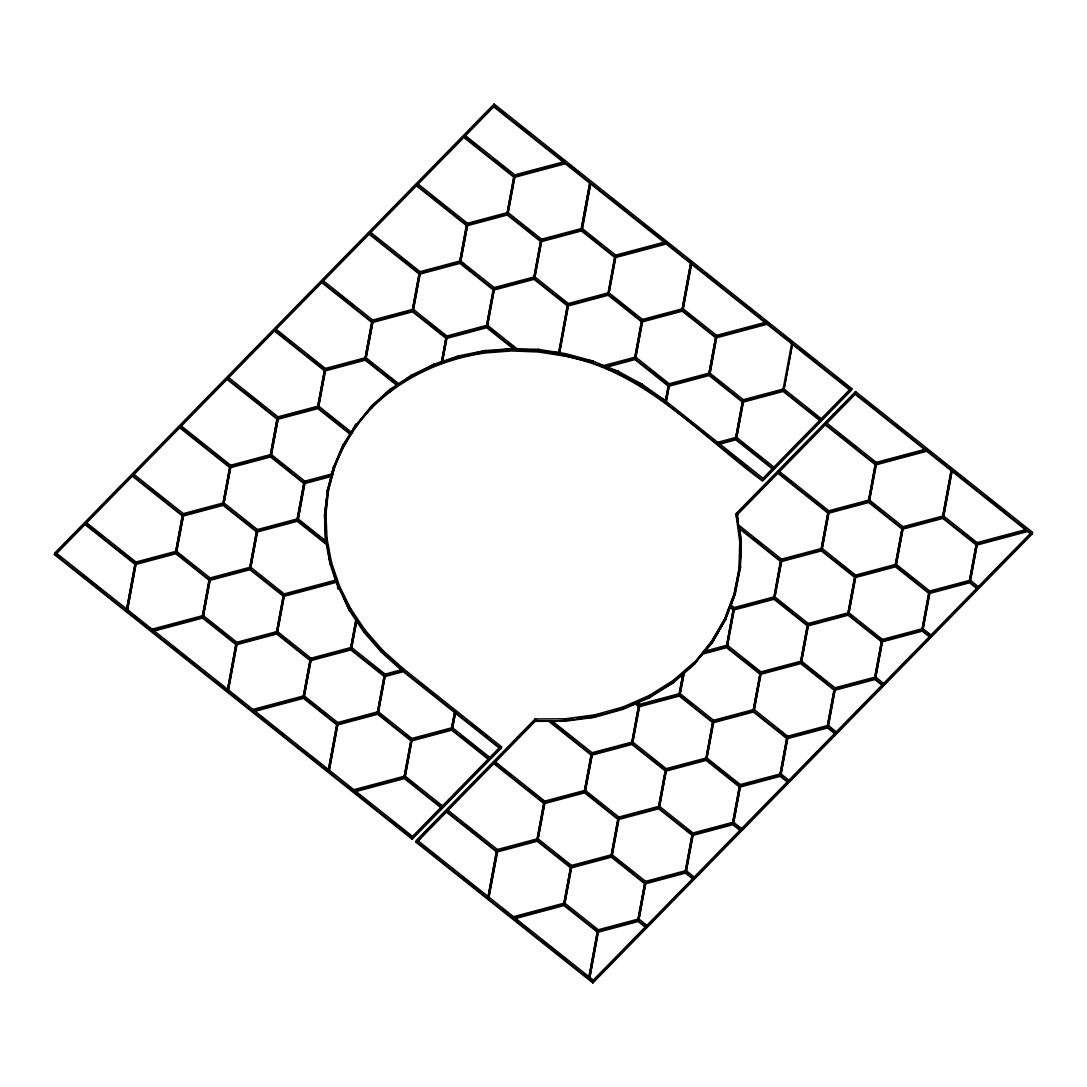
<?xml version="1.0" encoding="UTF-8"?>
<svg xmlns="http://www.w3.org/2000/svg" width="1087" height="1087" viewBox="0 0 1087 1087"><rect width="100%" height="100%" fill="white"/><g stroke="black" fill="none" stroke-linecap="round" stroke-linejoin="round"><path stroke-width="1.5" d="M725.314 620.201L725.858 618.544L711.727 643.49L703.928 652.879L726.279 646.901L733.059 609.793L730.151 607.484L725.831 618.625L711.659 643.558L725.314 620.201L735.315 593.516L740.492 567.156L741.198 540.117L739.364 526.665M325.027 514.069L327.595 490.02L324.497 515.618L325.529 539.994L325.027 514.069L325.787 531.801M734.418 593.257L724.975 618.231L711.428 641.384L693.533 663.912L710.898 643.056L724.431 619.903L734.418 593.257L739.554 567.088L739.867 555.294M740.193 543.527L740.274 540.171M734.798 595.146L739.948 568.936L741.212 540.212L738.834 528.336L780.412 561.408L773.631 598.516L733.643 609.196L730.45 606.668L735.342 593.488L730.994 604.997L734.173 607.538L774.161 596.845L780.942 559.737M740.492 567.156L739.934 568.909L741.212 540.212M327.038 491.786L331.535 474.897L327.051 491.704L327.581 490.047L324.51 515.727L325.04 513.961M733.888 594.915L739.024 568.718L739.744 541.829L736.076 514.844L736.701 512.996L855.551 391.537L1032.65 532.399L1032.12 534.07L592.863 982.961L415.777 842.085L416.307 840.428L535.157 718.969L565.471 718.779L594.997 714.784L623.204 706.917L649.51 695.354L673.301 680.353L694.09 662.228M739.554 567.088L739.024 568.746M371.808 407.951C401.986 377.624 442.531 359.186 484.639 353.044L511.379 350.938L538.486 351.998L565.512 356.21C644.713 371.659 700.436 435.384 762.571 481.12L851.406 390.315L851.936 388.657L494.137 104.039L54.88 552.93L54.35 554.601L412.163 839.218L500.998 748.427L401.905 669.592L382.026 651.752L364.702 631.9L350.272 610.418L338.967 587.687L330.991 564.071L326.44 539.967L325.421 515.781L327.961 491.949L334.524 467.206L343.968 445.235L356.618 424.854L372.325 406.307L371.795 407.978C355.204 425.465 342.242 446.159 333.994 468.837L332.106 476.065L334.524 467.206L333.994 468.864M500.998 748.427L501.528 746.755L402.421 667.921L382.556 650.08L365.246 630.256L350.816 608.788L339.497 586.015L331.521 562.414L326.97 538.296L325.964 514.124L328.491 490.278L327.961 491.949L332.636 474.408M126.364 610.812L134.87 564.275L84.99 524.6L55.654 554.574L126.364 610.812L135.101 564.275M127.206 611.478L135.793 564.466L175.781 553.786L208.989 580.2L202.209 617.307L151.541 630.84L127.206 611.478L136.323 562.808M175.442 552.984L182.222 515.877L132.342 476.201L85.574 523.988L135.454 563.664L175.442 552.984L182.752 514.219M176.366 553.174L183.676 514.409L176.366 553.174L209.574 579.602L249.562 568.909L256.573 531.76M222.794 504.585L229.574 467.478L179.695 427.816L132.927 475.603L182.806 515.279L222.794 504.585L229.805 467.437M202.209 617.307L209.22 580.145M203.133 617.498L209.913 580.39L249.901 569.71L283.109 596.124L276.329 633.232L236.341 643.925L203.133 617.498L210.144 580.349M223.718 504.789L230.498 467.682L270.486 456.988L303.694 483.416L296.914 520.524L256.926 531.203L223.718 504.789L230.729 467.627M227.265 691.074L235.757 644.523L202.549 618.109L152.384 631.506L227.265 691.074L235.988 644.523M249.562 568.909L256.342 531.801L223.134 505.387L183.146 516.08M270.147 456.2L276.927 419.093L227.047 379.417L180.279 427.205L230.159 466.88L270.147 456.2L277.457 417.422M228.093 691.726L236.681 644.727L276.669 634.034L309.877 660.448L303.11 697.555L252.442 711.102L228.093 691.726L236.912 644.673M250.486 569.112L257.266 532.005L297.254 521.312L326.358 544.478L330.095 564.235L335.951 581.559L283.693 595.527L250.486 569.112L257.796 530.347M271.071 456.391L278.381 417.625L271.071 456.391L304.278 482.818L331.25 475.603L333.641 466.853L343.084 444.896L350.68 432.653M317.499 407.802L324.279 370.694L274.4 331.019L227.645 378.82L277.511 418.495L317.499 407.802L324.51 370.653M276.329 633.232L283.354 596.084M296.914 520.524L303.925 483.362M277.253 633.436L284.033 596.328L336.223 582.374L349.457 610.745L355.762 620.147L350.462 649.17L310.474 659.85L277.253 633.436L284.563 594.671M304.849 483.566L298.368 519.056L326.657 541.557L326.127 543.215L297.838 520.714L304.618 483.606L331.005 476.554M318.423 408.005L325.203 370.898L365.191 360.205L397.366 385.803L389.662 390.94L371.061 407.408L355.354 425.968L350.598 433.591L318.423 408.005L325.434 370.844M364.852 359.417L371.632 322.309L321.752 282.634L274.997 330.421L324.864 370.096L364.852 359.417L372.162 320.638M303.11 697.555L310.406 658.79M304.02 697.759L310.8 660.651L350.788 649.958L383.996 676.386L377.23 713.493L337.242 724.173L304.02 697.759L311.031 660.597M365.775 359.607L373.086 320.842L365.775 359.607L398.1 385.314L410.533 377.053L434.121 364.159L441.716 361.604L445.983 338.247M328.152 771.322L336.644 724.771L303.436 698.357L253.271 711.768L328.152 771.322L336.875 724.771M412.204 311.018L418.984 273.91L369.104 234.235L322.35 282.036L372.216 321.711L412.204 311.018L419.215 273.856M350.462 649.17L355.992 620.093M328.981 771.987L337.568 724.975L377.556 714.281L410.777 740.709L403.997 777.816L353.329 791.35L328.981 771.987L337.799 724.934M351.373 649.36L356.509 621.261L364.009 632.376L381.374 652.282L402.367 671.032L384.594 675.788L351.373 649.36L356.74 621.248M413.128 311.222L419.908 274.114L459.896 263.421L493.104 289.849L486.337 326.942L446.336 337.636L413.128 311.222L420.139 274.06M441.186 363.262L441.716 361.604L433.699 365.775L434.243 364.118L433.604 365.83L441.186 363.262L445.752 338.234L412.544 311.82L372.556 322.499M459.556 262.619L466.337 225.525L416.457 185.85L369.702 233.637L419.568 273.313L459.556 262.619L466.866 223.854L464.244 221.775M377.23 713.493L384.241 676.331M378.14 713.683L384.92 676.576L403.209 671.698L454.448 712.461L451.35 729.418L411.362 740.111L378.14 713.683L385.45 674.918M460.48 262.823L467.79 224.058L460.48 262.823L493.688 289.237L533.69 278.557L540.701 241.396M514.287 348.547L484.938 350.571L458.388 357.487L442.205 362.922L447.205 336.766M506.909 214.234L513.689 177.127L463.823 137.451L417.055 185.252L466.921 224.914L506.909 214.234L513.934 177.072M403.997 777.816L411.307 739.038L405.994 734.812M486.337 326.942L493.05 291.411M404.921 778.007L411.688 740.899L451.676 730.219L488.702 759.677L489.232 758.006L442.477 805.807L441.947 807.464L404.921 778.007L412.218 739.242M487.248 327.146L494.028 290.039L534.016 279.359L567.224 305.773L558.378 354.253L538.486 351.169L516.366 350.299L487.248 327.146L494.259 289.998M507.833 214.424L514.613 177.33L565.281 163.784L589.616 183.146L581.042 230.159L541.054 240.852L507.833 214.424L514.844 177.276M533.69 278.557L540.456 241.45L507.249 215.036L467.261 225.716M451.35 729.418L454.977 710.789L452.355 708.697M500.224 746.783L489.829 757.408L489.299 759.066L452.274 729.622L455.276 713.126L499.694 748.44M534.6 278.748L541.38 241.654L581.368 230.96L614.576 257.374L607.81 294.482L567.822 305.175L534.6 278.748L541.91 239.982M452.274 729.622L455.507 713.113M581.042 230.159L589.861 183.105M665.339 243.379L615.174 256.777L581.953 230.362L590.458 183.812L665.339 243.379L665.869 241.708L615.704 255.119L582.483 228.691L590.689 183.812M641.588 321.657L634.577 358.805L603.299 367.161L592.266 362.732L559.302 354.403L568.678 304.306M487.791 898.31L496.283 851.76L446.417 812.084L417.082 842.058L487.791 898.31L496.514 851.76M488.62 898.976L497.737 850.292L488.62 898.976L512.969 918.338L563.637 904.792L570.648 867.643M614.821 257.334L608.34 292.824L568.352 303.504L535.13 277.09M608.72 294.686L615.5 257.578L666.168 244.045L690.517 263.407L681.929 310.42L641.941 321.1L608.72 294.686L615.745 257.524M536.869 840.468L543.636 803.375L493.77 763.699L447.002 811.486L496.881 851.162L536.869 840.468L543.88 803.32M537.793 840.672L544.56 803.565L584.548 792.885L617.769 819.299L610.989 856.407L571.001 867.086L537.793 840.672L544.804 803.524M634.577 358.805L641.357 321.698L608.136 295.284L568.148 305.977L559.302 354.403L566.191 353.737L592.673 361.02L603.828 365.504L635.107 357.147M635.501 359.009L642.268 321.901L682.256 311.208L715.477 337.636L708.697 374.743L668.709 385.423L635.501 359.009L642.512 321.847M563.637 904.792L570.417 867.698L537.195 841.27L497.207 851.963M584.222 792.083L591.002 754.976L548.663 721.306L535.225 721.333L494.354 763.101L544.234 802.763L584.222 792.083L591.532 753.318M564.561 904.995L571.327 867.888L611.315 857.208L644.537 883.622L637.756 920.73L597.768 931.41L564.561 904.995L571.857 866.23M585.146 792.274L592.442 753.508L585.146 792.274L618.354 818.701L658.342 808.008L665.353 770.86M665.108 402.53L668.125 386.021L634.903 359.607L604.617 367.705L642.308 384.35L665.638 400.858L665.108 402.53L641.846 386.062L664.524 399.975L664.021 401.66M665.638 400.858L668.356 386.007M681.929 310.42L690.748 263.367M665.937 403.182L669.035 386.225L709.023 375.545L742.244 401.959L735.464 439.066L717.189 443.944L665.937 403.182L669.293 386.102M766.226 323.627L716.061 337.038L682.853 310.61L691.346 264.073L766.226 323.627L766.756 321.969M682.853 310.61L691.577 264.073M588.678 978.558L597.184 932.021L563.963 905.593L513.811 919.004L588.678 978.558L597.402 932.021M636.031 703.669L638.939 705.979L678.927 695.3L682.718 674.551L673.356 682.704L649.537 697.705L623.068 709.349L594.834 717.23L565.145 721.265L550.008 721.306L591.586 754.378L631.574 743.685L638.354 706.577L635.161 704.05L627.987 706.305M610.989 856.407L618 819.245M631.574 743.685L638.585 706.536M589.521 979.224L598.095 932.211L638.096 921.531L645.746 927.619L592.728 981.778L589.521 979.224L598.624 930.554M611.913 856.597L618.68 819.503L658.668 808.81L691.889 835.224L685.109 872.331L645.121 883.024L611.913 856.597L618.924 819.449M632.498 743.888L639.265 706.781L679.253 696.088L712.474 722.515L705.694 759.623L665.706 770.303L632.498 743.888L639.509 706.727M708.697 374.743L715.708 337.581M716.632 337.785L710.151 373.276L743.359 399.69L783.347 389.01L782.817 390.668L742.829 401.361L709.621 374.933L716.387 337.826L767.055 324.293L791.404 343.655M658.342 808.008L665.122 770.9L631.9 744.486L591.912 755.18M637.756 920.73L644.768 883.568M678.927 695.3L682.949 674.483M638.68 920.92L645.447 883.826L685.449 873.133L693.098 879.22L646.33 927.007L638.68 920.92L645.692 883.772M659.265 808.212L666.032 771.104L706.02 760.424L739.242 786.839L732.461 823.946L692.473 834.626L659.265 808.212L666.562 769.447M679.851 695.49L684.375 671.902L679.851 695.49L713.058 721.917L753.046 711.224L760.058 674.076M735.464 439.066L742.475 401.905M736.388 439.257L743.168 402.149L783.156 391.469L820.182 420.927L820.712 419.256L773.944 467.057L773.414 468.714L736.388 439.257L743.399 402.108M685.109 872.331L692.12 835.183M712.705 722.461L706.224 757.952L666.236 768.645L633.028 742.217M733.29 609.753L726.809 645.243L704.458 651.222L712.243 641.819M686.033 872.535L692.813 835.427L732.801 824.734L740.451 830.821L693.683 878.622L686.033 872.535L693.343 833.77M706.618 759.813L713.385 722.706L753.386 712.026L786.594 738.44L779.814 775.547L739.826 786.241L706.618 759.813L713.629 722.665M727.203 647.105L733.97 609.997L773.958 599.304L807.179 625.732L800.399 662.839L760.411 673.519L727.203 647.105L734.214 609.943M782.817 390.668L791.635 343.614M849.45 389.88L821.296 418.658L820.767 420.316L783.741 390.872L792.233 344.321L850.102 390.342M783.741 390.872L792.464 344.321M753.046 711.224L759.827 674.117L726.605 647.703L702.976 654.021L694.783 662.825C653.396 704.811 593.135 724.01 534.953 720.518L415.777 842.085M732.461 823.946L739.771 785.181L739.242 786.839M733.385 824.136L740.165 787.029L780.153 776.349L787.803 782.436L741.035 830.223L733.385 824.136L740.396 786.988M753.97 711.428L760.737 674.32L800.739 663.627L833.946 690.055L827.166 727.162L787.178 737.842L753.97 711.428L761.28 672.663M774.555 598.706L781.852 559.941L774.555 598.706L807.763 625.134L847.751 614.44L854.762 577.292M820.984 550.117L827.764 513.01L777.884 473.334L737.013 515.102L738.671 527.141L780.996 560.81L820.984 550.117L827.995 512.969M779.814 775.547L787.124 736.782L777.83 729.391M800.399 662.839L807.125 627.294M780.738 775.751L787.518 738.644L827.506 727.95L835.156 734.038L788.388 781.838L780.738 775.751L788.048 736.986M801.323 663.029L808.103 625.922L848.091 615.242L881.299 641.656L874.519 678.764L834.531 689.457L801.323 663.029L808.334 625.881M821.908 550.321L828.674 513.213L868.676 502.52L901.884 528.948L895.104 566.042L855.116 576.735L821.908 550.321L828.919 513.159M847.751 614.44L854.531 577.333L821.31 550.919L781.322 561.599M868.336 501.732L875.117 464.625L825.237 424.949L778.469 472.736L828.348 512.412L868.336 501.732L875.646 462.953L873.024 460.874M827.166 727.162L834.177 690M828.09 727.352L834.87 690.245L874.858 679.565L882.508 685.652L835.74 733.44L828.09 727.352L835.101 690.204M848.675 614.644L855.455 577.537L895.443 566.843L928.651 593.271L921.871 630.378L881.883 641.058L848.675 614.644L855.985 575.865M869.26 501.922L876.04 464.815L926.695 451.282L951.043 470.644L942.456 517.657L902.468 528.336L869.26 501.922L876.57 463.157M874.519 678.764L881.829 639.998L871.203 631.547M895.104 566.042L902.414 527.277M875.443 678.967L882.223 641.86L922.211 631.167L929.861 637.254L883.092 685.055L875.443 678.967L882.753 640.189M896.028 566.245L902.808 529.138L942.796 518.458L976.004 544.872L969.224 581.98L929.236 592.66L896.028 566.245L903.039 529.097M921.871 630.378L928.882 593.217M942.456 517.657L951.274 470.603M922.795 630.569L929.575 593.461L969.563 582.781L977.213 588.869L930.445 636.656L922.795 630.569L929.806 593.42M943.38 517.847L951.886 471.31L1026.753 530.864L976.588 544.274L943.38 517.847L952.103 471.31M969.224 581.98L976.235 544.818M970.147 582.184L976.928 545.076L1027.595 531.529L1030.816 534.097L977.797 588.257L970.147 582.184L977.458 543.405M333.614 466.934L331.25 475.603L333.641 466.853L333.098 468.606L343.152 444.814L342.582 446.553L350.15 434.311L317.839 408.603L277.851 419.283M363.955 632.308L364.525 630.718M338.111 587.945C339.062 578.366 338.641 599.182 337.024 582.143M673.954 680.978L673.356 682.704M649.455 697.745L650.067 696.047L649.455 697.745L650.067 696.047L649.51 697.718L639.781 700.952M402.897 669.375L401.796 668.491L401.293 670.176L401.796 668.491L396.823 664.021M592.266 362.732L592.768 361.061L592.225 362.732L592.768 361.061L565.58 355.381L566.191 353.737L565.661 355.395M558.378 354.253L558.908 352.596L538.989 349.498L538.486 351.169L558.908 352.596L567.754 304.115L557.128 295.65M604.617 367.705L618.218 371.292L642.308 384.35L641.792 386.034L642.376 384.404L641.873 386.089L617.783 373.018L618.299 371.333L606.6 366.618M350.598 433.591L355.857 424.324L355.286 426.063L371.591 405.75L390.097 389.336L397.896 384.146M389.662 390.94L390.192 389.282L389.622 390.953L390.151 389.282L371.047 407.435L371.591 405.75M401.905 669.592L402.421 667.921M330.095 564.235L330.625 562.577L330.095 564.207L330.625 562.577L330.095 564.207L328.111 551.014M458.469 357.474L458.972 355.816L485.033 350.571L484.476 352.229L458.388 357.487L458.918 355.829L442.735 361.264M511.27 350.123L511.855 348.438L511.27 350.123L484.422 352.229L511.8 348.465M487.778 325.489L516.896 348.642L538.989 349.498L538.459 351.183L539.111 349.511L538.541 351.169M673.41 682.663L673.94 680.992L673.329 682.704L660.244 690.218M85.574 523.988L86.104 522.331L135.984 562.006L175.972 551.313M132.927 475.603L133.456 473.946L183.336 513.607L223.324 502.928M135.454 563.664L135.984 562.006M180.279 427.205L180.822 425.547L230.689 465.222L270.677 454.529M182.806 515.279L183.336 513.607M227.645 378.82L228.175 377.148L278.041 416.824L318.029 406.144M151.541 630.84L152.085 629.183L202.739 615.636M230.159 466.88L230.689 465.222M274.997 330.421L275.527 328.763L325.393 368.439L365.381 357.745M209.574 579.602L210.104 577.931L250.092 567.251M277.511 418.495L278.041 416.824M322.35 282.036L322.88 280.364L372.746 320.04L412.734 309.36M256.926 531.203L257.456 529.546L297.444 518.852M236.341 643.925L236.871 642.254L276.872 631.574M324.864 370.096L325.393 368.439M304.278 482.818L304.808 481.147L331.793 473.946M297.838 520.714L298.368 519.056M283.693 595.527L284.223 593.869L336.481 579.901L335.951 581.559L332.405 568.909M372.216 321.711L372.746 320.04M252.442 711.102L252.972 709.431L303.64 695.897M343.968 445.235L343.424 446.92L351.685 432.803M325.421 515.781L325.964 514.097M352.46 432.368L352.99 430.697L351.142 434.46M355.354 425.968L355.857 424.324M356.088 426.512L356.645 424.827M326.44 539.967L326.97 538.269M419.568 273.313L420.098 271.655L460.086 260.962M330.991 564.071L331.508 562.387M390.79 389.934L390.233 391.619L390.79 389.934L394.961 387.162M310.474 659.85L311.004 658.192L350.992 647.499M398.1 385.314L398.63 383.657L411.144 375.341L434.161 364.159L433.672 365.789L410.628 376.999L411.171 375.341L410.573 377.04L411.103 375.382M338.981 587.714L339.497 586.015M494.137 104.039L493.607 105.697L851.406 390.315M466.921 224.914L467.451 223.256L507.452 212.576M350.286 610.446L350.802 608.761M355.762 620.147L356.291 618.476M446.336 337.636L446.879 335.978L486.867 325.285M364.716 631.914L365.232 630.229M337.242 724.173L337.772 722.515L377.76 711.822M514.273 176.529L564.438 163.118L493.729 106.879L464.407 136.853L514.273 176.529L514.817 174.858L564.968 161.46M493.688 289.237L494.232 287.579L534.22 276.886M382.026 651.752L382.529 650.067M384.594 675.788L385.124 674.117L401.28 669.796M353.329 791.35L353.859 789.692L404.527 776.145M354.158 792.015L354.702 790.358L412.557 836.379L412.027 838.036L354.158 792.015L404.323 778.605L441.349 808.062L412.027 838.036M541.054 240.852L541.584 239.181L581.572 228.501M516.896 348.642L516.366 350.299L538.989 349.498M411.362 740.111L411.891 738.44L451.879 727.76M581.953 230.362L582.483 228.691M567.822 305.175L568.352 303.504M565.58 355.381L566.232 353.751L559.832 352.745M412.163 839.218L412.693 837.547L408.712 834.395M417.082 842.058L424.65 833.213M615.174 256.777L615.704 255.119M447.002 811.486L447.531 809.829L473.253 783.537M603.299 367.161L603.828 365.504M617.715 372.99L618.245 371.319M494.354 763.101L494.884 761.43L524.07 731.605M641.941 321.1L642.471 319.442L682.459 308.749M534.627 720.627L535.347 718.86M641.357 386.727L641.86 385.043M534.953 720.518L535.483 718.847M496.881 851.162L497.411 849.504L537.399 838.811M668.709 385.423L669.239 383.765L709.227 373.072M564.982 720.436L565.512 718.779M544.234 802.763L544.764 801.105L584.752 790.412M512.969 918.338L513.499 916.681L564.167 903.134M594.507 716.442L595.037 714.77M716.061 337.038L716.591 335.367L765.139 322.404M709.621 374.933L710.151 373.276M591.586 754.378L592.116 752.707L632.104 742.027M571.001 867.086L571.531 865.429L611.519 854.749M622.702 708.575L623.231 706.903M717.189 443.944L717.719 442.287L735.994 437.395M638.939 705.979L639.469 704.322L679.457 693.628M742.829 401.361L743.359 399.69M648.98 697.012L649.51 695.354M618.354 818.701L618.883 817.03L658.871 806.35M672.771 682.011L673.301 680.353M597.768 931.41L598.298 929.752L638.286 919.058M737.013 515.102L737.543 513.444L770.248 480.033M592.728 981.778L593.271 980.121L645.094 927.157M694.226 664.51L703.506 652.349L694.308 664.429L683.845 673.56M592.863 982.961L593.393 981.303L617.144 957.036M738.671 527.141L737.543 513.444M665.706 770.303L666.236 768.645M762.435 479.938L762.965 478.28L773.36 467.655L772.83 469.312L735.804 439.855L718.018 444.61L762.435 479.938L851.936 388.657M710.912 643.028L711.442 641.357M724.445 619.875L724.975 618.204M725.26 620.31L725.844 618.571M645.121 883.024L645.651 881.353L685.639 870.673M733.643 609.196L734.173 607.538M646.33 927.007L646.86 925.35L693.628 877.562L693.098 879.22M713.058 721.917L713.588 720.246L753.576 709.566M692.473 834.626L693.003 832.968L732.991 822.275M780.996 560.81L781.526 559.139L821.514 548.459M773.631 598.516L774.161 596.845M693.683 878.622L694.213 876.951L739.812 830.359M760.411 673.519L760.941 671.861L800.929 661.168M736.701 512.996L736.076 514.844L855.021 393.195L855.551 391.537M739.826 786.241L740.356 784.569L780.344 773.89M828.348 512.412L828.878 510.754L868.866 500.061M740.451 830.821L740.981 829.164L737.149 826.12M741.035 830.223L741.565 828.566L787.165 781.961M807.763 625.134L808.293 623.462L848.281 612.783M787.178 737.842L787.708 736.184L827.696 725.491M875.701 464.013L925.866 450.616L855.156 394.364L825.821 424.351L875.701 464.013L876.231 462.355L924.779 449.379M788.388 781.838L788.917 780.167L834.517 733.576M855.116 576.735L855.646 575.077L895.634 564.384M834.531 689.457L835.061 687.786L875.049 677.106M835.156 734.038L835.686 732.38L830.577 728.317M835.74 733.44L836.27 731.782L883.038 683.981L882.508 685.652M902.468 528.336L902.998 526.679L942.986 515.999M881.883 641.058L882.413 639.401L922.401 628.707M883.092 685.055L883.622 683.383L929.222 636.792M929.236 592.66L929.765 591.002L969.753 580.322M929.861 637.254L930.39 635.596M930.445 636.656L930.975 634.998L977.743 587.197L977.213 588.869M976.588 544.274L977.118 542.603L1025.666 529.641M977.797 588.257L978.327 586.6L1030.163 533.635M327.051 491.704L327.595 490.02M355.286 426.063L355.843 424.365L351.644 431.919M338.098 587.877L338.628 586.233M711.686 643.531L712.216 641.873M401.266 670.135L401.796 668.491M739.934 568.909L740.478 567.237L739.948 568.841M592.157 362.705L592.7 361.033M741.198 540.117L740.668 541.815L738.834 528.336M54.35 554.601L494.272 105.208M412.557 836.379L440.711 807.6M441.947 807.464L501.528 746.755M434.039 823.62L445.765 811.622M483.769 772.789L493.131 763.223M781.336 468.687L819.924 429.256M831.052 417.884L854.518 393.902M627.824 946.111L665.815 907.292M676.494 896.367L715.681 856.339M726.361 845.414L764.351 806.595M775.031 795.67L815.399 754.419M826.079 743.508L866.448 702.256M874.763 693.764L913.936 653.722M924.616 642.811L962.606 603.978M973.286 593.067L1012.473 553.025M1023.152 542.114L1030.272 534.831M400.519 383.466L404.69 380.695M652.866 694.28L671.059 682.813M652.974 694.389L657.336 691.875M458.891 355.829L442.205 362.922L446.675 338.437L486.663 327.744L514.953 350.245L511.325 350.123M565.036 721.279L561.816 720.912M434.637 364.892L439.257 363.343M445.412 361.278L459.257 356.618M595.323 715.572L603.19 713.385M594.725 717.257L580.2 718.425M614.155 710.327L618.856 709.023M520.048 174.355L524.953 173.037M536.394 169.98L541.299 168.675M552.74 165.618L557.631 164.3M478.987 221.069L483.783 219.778M494.979 216.789L499.775 215.511M502.982 214.655L507.778 213.365M425.234 271.166L430.031 269.889M454.026 263.475L458.823 262.184M551.503 237.414L556.313 236.137M559.506 235.281L564.302 234.004M384.282 317.852L389.078 316.562M400.274 313.572L409.867 311.004M510.55 284.101L515.347 282.824M526.543 279.835L531.353 278.544M616.03 255.921L620.935 254.603M624.21 253.733L629.115 252.415M640.556 249.358L645.447 248.053M656.888 244.996L661.793 243.692M335.326 366.672L340.122 365.381M359.321 360.259L364.118 358.968M456.798 334.212L466.405 331.644M583.08 300.46L587.877 299.183M599.073 296.18L603.869 294.903M289.577 414.636L294.373 413.345M297.566 412.489L302.376 411.212M310.366 409.079L315.162 407.788M655.597 316.82L660.393 315.543M240.621 463.456L245.417 462.165M248.624 461.323L253.42 460.032M264.617 457.043L269.413 455.766M614.712 363.479L619.495 362.202M630.65 359.226L635.433 357.949M720.192 335.299L725.097 333.981M728.372 333.111L733.263 331.807M736.538 330.924L741.443 329.619M744.704 328.75L749.609 327.432M752.883 326.562L757.788 325.244M199.668 510.143L204.465 508.852M215.661 505.863L220.457 504.585M305.148 481.949L309.809 480.699M325.326 476.554L329.986 475.304M671.168 384.132L675.965 382.855M687.161 379.866L691.971 378.575M145.916 560.24L150.713 558.963M153.919 558.107L158.716 556.816M161.909 555.96L166.705 554.683M272.185 526.488L276.981 525.211M280.188 524.355L284.984 523.078M288.191 522.222L292.987 520.931M743.698 400.492L748.495 399.214M751.688 398.358L756.484 397.068M772.49 392.801L777.287 391.51M210.443 578.732L215.24 577.455M226.436 574.466L236.028 571.898M152.914 629.849L157.764 628.544M160.998 627.688L165.863 626.384M169.096 625.528L173.947 624.223M177.181 623.354L182.045 622.063M185.279 621.193L190.13 619.903M193.364 619.033L198.228 617.742M299.238 590.744L304.129 589.439M315.556 586.382L320.448 585.078M331.861 582.021L336.753 580.716M883.106 461.404L888.011 460.1M891.272 459.23L896.177 457.912M899.452 457.043L904.343 455.725M915.784 452.668L920.689 451.363M242.007 641.778L246.803 640.488M257.999 637.498L262.796 636.221M834.014 510.265L838.811 508.988M842.004 508.132L846.8 506.841M862.806 502.574L867.603 501.284M314.537 658.138L319.333 656.847M335.326 652.58L340.122 651.29M793.062 556.952L797.858 555.661M809.054 552.672L821.854 549.248M906.531 526.624L911.327 525.347M919.33 523.2L924.127 521.923M935.323 518.934L940.119 517.643M257.035 709.24L261.899 707.936M265.133 707.066L269.984 705.776M273.217 704.906L278.082 703.615M294.264 699.294L299.115 697.99M391.551 673.288L396.116 672.065M739.309 607.049L744.106 605.772M768.101 599.358L772.898 598.067M865.578 573.311L870.374 572.02M873.581 571.164L878.378 569.887M1003.6 536.421L1008.505 535.117M1019.946 532.059L1024.851 530.741M346.101 721.17L350.897 719.893M366.89 715.613L371.686 714.336M714.539 649.415L723.983 646.887M824.625 619.984L829.422 618.707M840.618 615.718L847.018 614.006M930.105 591.804L934.902 590.513M938.095 589.67L942.905 588.38M423.414 736.252L428.224 734.961M439.42 731.972L444.216 730.695M447.409 729.839L452.206 728.562M673.396 696.142L678.193 694.865M770.873 670.095L775.67 668.804M897.142 636.343L901.938 635.066M905.145 634.21L909.941 632.933M366.02 787.328L370.871 786.023M382.203 783.007L387.054 781.702M398.385 778.672L403.236 777.382M603.638 750.519L613.245 747.951M624.441 744.962L629.237 743.685M729.921 716.768L734.717 715.491M745.913 712.501L752.313 710.789M835.4 688.587L840.197 687.31M856.189 683.03L860.986 681.753M562.686 797.206L567.482 795.915M578.678 792.926L583.488 791.649M668.165 769.012L672.962 767.735M802.437 733.127L807.233 731.85M513.73 846.026L518.54 844.735M529.736 841.746L534.532 840.468M619.21 817.832L624.02 816.554M635.216 813.565L640.012 812.274M643.205 811.418L648.001 810.141M761.484 779.814L766.281 778.537M594.263 860.238L599.059 858.961M699.729 832.058L704.539 830.767M528.893 913.447L533.758 912.156M545.076 909.126L549.94 907.822M650.787 880.878L655.583 879.587M666.779 876.598L671.576 875.32M600.228 930.119L606.628 928.407M617.824 925.417L622.62 924.14M625.827 923.284L630.623 922.007M568.99 719.159L572.265 718.711M577.183 718.045L580.472 717.597M585.39 716.931L588.665 716.482M495.21 350.585L500.224 350.191M511.909 349.28L517.018 349.47M581.572 358.819L590.893 361.387M598.448 364.227L602.932 366.034M608.91 368.439L616.383 371.441M619.305 372.814L626.357 376.645M633.395 380.464L640.447 384.282M644.645 386.999L651.548 391.863M658.45 396.714L662.594 399.636M495.577 106.254L499.504 109.379M502.126 111.458L504.735 113.551M519.138 125.005L530.932 134.38M550.565 150.006L563.664 160.414M568.365 164.164L578.624 172.317M610.69 197.82L626.452 210.362M644.849 224.995L659.293 236.49M661.929 238.583L664.551 240.662M666.698 242.374L674.388 248.488M687.201 258.679L691.047 261.736M705.015 272.851L718.154 283.299M739.174 300.026L749.677 308.382M752.299 310.474L754.935 312.567M757.557 314.646L760.193 316.738M767.585 322.635L770.153 324.673M784.243 335.883L791.934 341.997M800.657 348.941L813.81 359.389M836.161 377.175L850.632 388.684M864.858 400.002L871.407 405.206M874.016 407.285L876.638 409.378M896.286 424.99L909.371 435.411M927.225 449.61L929.793 451.648M940.038 459.801L946.451 464.91M949.019 466.948L951.573 468.986M953.72 470.685L961.601 476.962M964.237 479.054L966.859 481.133M987.879 497.86L1004.959 511.447M1022.038 525.021L1025.979 528.16M855.021 393.195L1032.12 534.07M464.937 135.196L514.817 174.858M683.383 308.953L716.591 335.367M784.27 389.2L821.296 418.658M826.351 422.68L876.231 462.355M943.91 516.189L977.118 542.603M465.657 136.84L473.538 143.104M476.16 145.182L478.783 147.275M494.531 159.803L505.034 168.159M507.656 170.238L510.279 172.33M581.898 229.303L589.874 235.634M592.524 237.754L595.187 239.86M597.836 241.98L600.5 244.099M682.785 309.55L685.449 311.67M688.112 313.776L690.761 315.896M693.424 318.002L696.074 320.121M783.686 389.812L786.322 391.904M808.81 409.785L819.381 418.21M838.892 433.727L850.713 443.116M853.336 445.208L855.958 447.3M963.245 532.644L976.534 543.215M508.363 212.767L541.584 239.181M609.263 293.028L642.471 319.442M869.79 500.265L902.998 526.679M970.677 580.512L978.327 586.6M521.067 223.936L534.342 234.507M537.005 236.613L539.668 238.732M613.978 297.852L629.93 310.529M632.58 312.648L635.243 314.754M709.566 373.874L725.505 386.551M871.856 502.968L874.519 505.088M877.168 507.208L879.831 509.314M417.585 183.581L467.451 223.256M636.031 357.338L669.239 383.765M736.918 437.599L773.944 467.057M778.999 471.079L828.878 510.754M896.558 564.588L929.765 591.002M431.43 195.674L441.933 204.016M444.556 206.109L447.178 208.201M650.053 369.566L668.654 384.363M741.619 442.409L756.172 453.972M758.808 456.078L761.457 458.184M779.732 472.723L787.599 478.987M790.235 481.079L792.858 483.158M808.606 495.686L819.109 504.042M821.731 506.134L824.354 508.213M895.973 565.186L909.248 575.757M911.911 577.863L914.575 579.982M666.467 401.524L717.719 442.287M719.852 443.985L762.965 478.28M685.123 417.422L699.661 428.985M702.297 431.091L704.947 433.197M726.089 450.018L741.945 462.627M744.595 464.733L747.231 466.839M461.01 261.165L494.232 287.579M822.438 548.65L855.646 575.077M923.325 628.911L930.975 634.998M460.426 261.763L472.383 271.274M836.46 560.878L855.061 575.675M925.295 631.533L929.113 634.577M370.232 231.979L420.098 271.655M739.201 525.469L781.526 559.139M849.205 612.973L882.413 639.401M370.952 233.623L378.833 239.887M381.455 241.966L384.078 244.059M401.144 257.633L416.892 270.16M487.193 326.086L496.188 333.247M509.056 343.465L515.483 348.587M753.658 538.038L761.443 544.234M849.939 614.631L852.602 616.75M413.658 309.55L446.879 335.978M775.085 597.048L808.293 623.462M875.973 677.296L883.622 683.383M429.012 322.839L446.281 336.576M774.487 597.646L781.132 602.932M783.795 605.038L786.444 607.157M789.108 609.277L791.771 611.383M801.853 661.372L835.061 687.786M338.043 293.504L348.533 301.846M351.169 303.939L353.791 306.031M801.268 661.969L815.875 673.6M818.538 675.706L821.188 677.826M823.851 679.932L826.5 682.052M366.305 357.949L398.63 383.657M727.733 645.433L760.941 671.861M828.62 725.695L836.27 731.782M369.58 361.618L372.148 363.669M385.029 373.901L394.037 381.075M743.087 658.722L755.044 668.233M757.693 670.339L760.356 672.459M754.5 709.757L787.708 736.184M274.929 329.361L285.433 337.717M288.055 339.796L290.691 341.889M307.743 355.463L316.928 362.773M319.564 364.865L322.187 366.944M318.953 406.334L351.128 431.933M680.38 693.832L713.588 720.246M781.268 774.08L788.917 780.167M327.418 414.133L336.467 421.335M339.049 423.387L341.631 425.452M679.783 694.43L693.071 705.001M780.683 774.691L783.224 776.716M637.525 702.773L639.469 704.322M707.148 758.155L740.356 784.569M244.643 391.334L260.391 403.861M707.882 759.813L727.814 775.67M730.464 777.776L733.127 779.895M735.79 782.001L738.44 784.121M271.601 454.733L304.808 481.147M733.915 822.479L741.565 828.566M271.016 455.331L278.979 461.676M281.642 463.782L284.305 465.902M286.954 468.008L289.618 470.127M649.7 756.566L665.652 769.243M553.134 721.714L592.116 752.707M659.795 806.554L693.003 832.968M181.543 427.191L192.046 435.547M194.668 437.626L197.29 439.719M199.913 441.811L202.535 443.89M214.356 453.293L223.542 460.603M226.164 462.695L228.786 464.774M300.433 521.76L313.654 532.29M316.303 534.383L318.953 536.489M553.161 722.801L563.745 731.211M566.395 733.317L569.044 735.423M571.68 737.529L574.33 739.636M687.106 829.34L691.087 832.506M224.248 503.118L257.456 529.546M585.676 790.616L618.883 817.03M686.563 870.864L694.213 876.951M243.583 519.572L252.891 526.978M585.078 791.214L593.054 797.559M595.717 799.665L598.366 801.785M601.029 803.904L603.679 806.01M685.979 871.475L688.519 873.5M418.182 681.535L430.017 690.938M432.64 693.03L435.262 695.123M471.486 723.928L483.239 733.277M485.848 735.356L488.471 737.434M251.015 567.441L284.223 593.869M351.903 647.703L385.124 674.117M452.803 727.95L489.829 757.408M494.884 761.43L544.764 801.105M612.443 854.939L645.651 881.353M151.256 489.15L160.441 496.46M163.064 498.553L165.686 500.645M278.326 590.241L283.639 594.467M371.251 664.157L384.526 674.714M462.79 736.972L479.978 750.641M482.628 752.747L485.264 754.854M495.604 763.074L506.107 771.43M508.73 773.523L511.366 775.602M528.418 789.176L537.617 796.486M540.239 798.578L542.861 800.657M614.508 857.657L633.11 872.453M176.896 551.517L210.104 577.931M277.783 631.764L311.004 658.192M378.684 712.026L411.891 738.44M538.323 839.015L571.531 865.429M639.21 919.262L646.86 925.35M176.311 552.114L190.918 563.745M193.581 565.851L196.231 567.971M277.199 632.376L286.492 639.767M289.156 641.887L291.819 643.993M379.417 713.683L382.08 715.789M384.73 717.909L387.393 720.015M557.658 855.455L570.947 866.026M643.721 923.923L646.276 925.947M203.663 615.84L236.871 642.254M304.55 696.088L337.772 722.515M405.451 776.349L442.477 805.807M447.531 809.829L497.411 849.504M565.091 903.338L598.298 929.752M88.142 525.021L102.586 536.502M120.956 551.123L135.399 562.604M208.391 620.663L225.661 634.4M228.324 636.52L230.974 638.626M233.637 640.746L236.287 642.865M303.966 696.699L315.923 706.21M318.586 708.316L321.236 710.436M323.899 712.542L326.548 714.662M408.821 780.099L411.47 782.205M414.12 784.311L416.756 786.417M436.594 802.192L441.879 806.405M465.318 825.047L479.761 836.528M568.487 907.101L571.137 909.221M592.401 926.124L597.714 930.35M56.184 552.903L126.894 609.155M127.736 609.821L152.085 629.183M154.232 630.895L227.794 689.403M228.623 690.068L252.972 709.431M253.801 710.096L328.682 769.664M329.51 770.33L353.859 789.692M417.612 840.4L488.321 896.639M489.15 897.305L513.499 916.681M515.646 918.379L589.208 976.9M590.051 977.566L593.271 980.121M54.88 552.93L60.179 557.155M84.039 576.124L103.917 591.939M129.095 611.967L146.324 625.664M148.973 627.783L151.623 629.889M172.819 646.751L188.73 659.401M191.38 661.507L194.03 663.613M196.679 665.733L199.329 667.839M216.558 681.535L231.137 693.139M233.787 695.245L236.436 697.351M239.086 699.457L241.735 701.563M260.296 716.319L273.544 726.863M276.193 728.969L278.843 731.089M281.492 733.195L284.142 735.301M304.02 751.117L315.95 760.601M318.6 762.707L321.249 764.813M323.899 766.919L326.548 769.039M347.758 785.901L353.058 790.113M355.707 792.219L363.656 798.551M366.305 800.657L368.955 802.763M391.483 820.685L406.062 832.275M422.911 845.686L437.45 857.249M462.559 877.223L481.065 891.938M503.526 909.805L512.779 917.17M515.428 919.276L518.064 921.368M520.714 923.474L523.35 925.581M525.999 927.687L528.635 929.779M543.174 941.356L555.077 950.812M557.713 952.919L560.362 955.011M562.998 957.117L565.648 959.223M584.154 973.938L586.79 976.044M589.439 978.151L592.075 980.243M388.127 656.222L394.336 661.793M365.612 631.968L369.933 636.928M373.181 640.651L377.515 645.61M357.963 620.976L359.824 623.734M351.808 611.818L355.395 617.144M350.028 609.155L346.196 601.478M343.179 595.418L344.688 598.448M343.37 596.994L349.443 610.717M327.812 547.726L327.201 544.451L327.622 547.739M328.437 551.014L329.048 554.288M329.674 557.577L330.285 560.851M325.543 540.022L326.127 543.215L326.073 539.981M739.391 533.717L739.839 536.924M642.308 384.35L641.792 386.034L642.376 384.404M736.606 513.295L736.089 514.966L738.29 525.673L736.606 513.295M434.121 364.159L433.604 365.83L434.161 364.159M330.611 562.468L330.081 564.153L330.625 562.577M343.125 444.828L342.582 446.553L343.112 444.882M484.938 350.571L484.381 352.242L484.938 350.571M664.524 399.975L663.994 401.647L664.551 399.989"/></g></svg>
